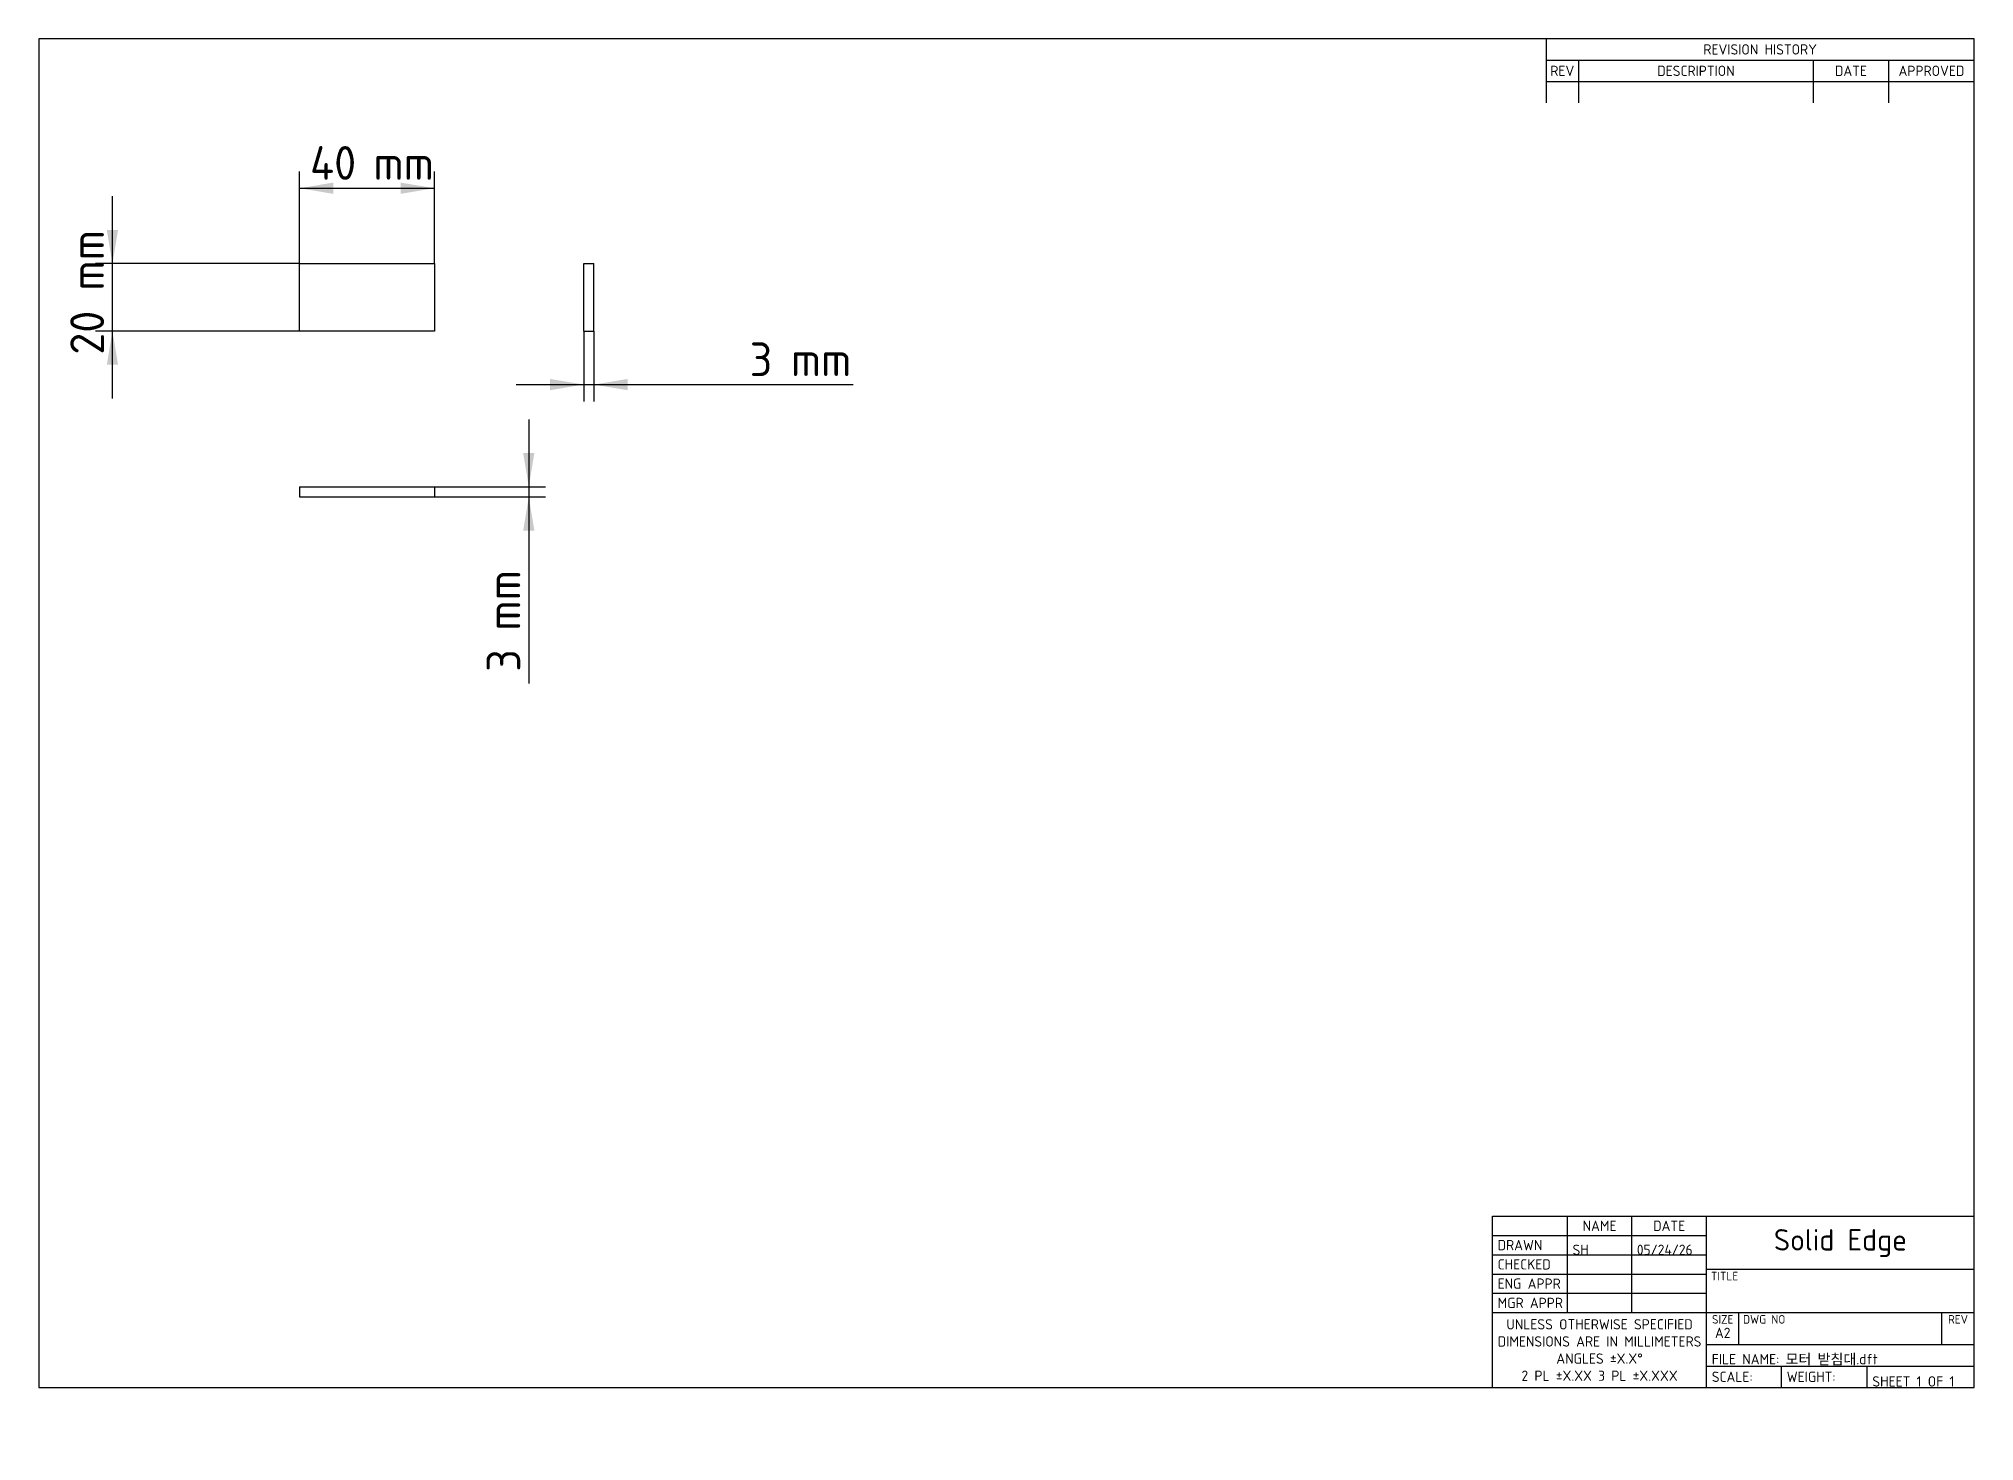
# Model space of a CAD drawing. Header units: millimetres. Extents: x 10 to 584, y -6 to 410.
import ezdxf
from ezdxf.entities.mleader import LeaderData, LeaderLine
from ezdxf.enums import TextEntityAlignment as Align
from ezdxf.math import Vec2, Vec3

# ---------------------------------------------------------------- set-up
doc = ezdxf.new("R2010")
doc.units = ezdxf.units.MM
doc.layers.add('기본값', color=7, linetype='Continuous')
doc.layers.add('모터_받침대', color=7, linetype='Continuous')
doc.styles.add('SEACAD_Solid_Edge_ISO', font='seiso.ttf')
doc.dimstyles.new('ISO_(mm)', dxfattribs={"dimtxt": 10, "dimasz": 10, "dimexe": 5, "dimexo": 0, "dimgap": 2.5, "dimtad": 1, "dimtxsty": 'SEACAD_Solid_Edge_ISO', "dimblk1": '_SE_FILLED', "dimblk2": '_SE_FILLED', "dimsah": 1, "dimcen": 5, "dimadec": 0, "dimazin": 0, "dimtfac": 0.5, "dimtmove": 0, "dimatfit": 3, "dimfxl": 1, "dimarcsym": 0})

# ---------------------------------------------------------------- blocks, each defined once
blk = doc.blocks.new('SE')
at = {"layer": '모터_받침대', "color": 7, "linetype": 'Continuous'}
for p, q in [((87.35, 323.31), (87.35, 343.31)), ((87.35, 343.31), (127.35, 343.31)), ((127.35, 343.31), (127.35, 323.31)), ((127.35, 323.31), (87.35, 323.31))]:
    blk.add_line(p, q, dxfattribs=at)
blk = doc.blocks.new('SE1')
at = {"layer": '모터_받침대', "color": 7, "linetype": 'Continuous'}
for p, q in [((87.35, 277.12), (127.35, 277.12)), ((87.35, 277.12), (87.35, 274.12)), ((127.35, 277.12), (127.35, 274.12)), ((87.35, 274.12), (127.35, 274.12))]:
    blk.add_line(p, q, dxfattribs=at)
blk = doc.blocks.new('SE2')
at = {"layer": '모터_받침대', "color": 7, "linetype": 'Continuous'}
for p, q in [((171.62, 323.31), (171.62, 343.31)), ((171.62, 343.31), (174.62, 343.31)), ((174.62, 323.31), (174.62, 343.31)), ((171.62, 323.31), (174.62, 323.31))]:
    blk.add_line(p, q, dxfattribs=at)
blk = doc.blocks.new('DMBLK214')
at = {"layer": '기본값', "linetype": 'Continuous'}
for points in [[(97.35, 367.33), (87.35, 365.66), (97.35, 363.99)], [(117.35, 367.33), (117.35, 363.99), (127.35, 365.66)]]:
    blk.add_hatch(color=7, dxfattribs=at).paths.add_polyline_path(points)
at = {"layer": '기본값', "color": 7, "linetype": 'Continuous'}
for p, q in [((87.35, 343.31), (87.35, 370.66)), ((127.35, 343.31), (127.35, 370.66)), ((87.35, 365.66), (127.35, 365.66))]:
    blk.add_line(p, q, dxfattribs=at)
at = {"layer": '기본값', "color": 7, "linetype": 'Continuous', "style": 'SEACAD_Solid_Edge_ISO'}
for s, p in [('40', (90.44, 378.16)), ('mm', (109.26, 378.16))]:
    blk.add_text(s, height=10, dxfattribs=at).set_placement(p, align=Align.TOP_LEFT)
blk = doc.blocks.new('_SE_FILLED')
at = {"color": 0}
blk.add_line((0, 0), (-1, 0), dxfattribs=at)
blk.add_solid([(0, 0), (-1, -0.1665), (-1, 0.1665), (0, 0)], dxfattribs=at)
blk = doc.blocks.new('DMBLK215')
at = {"layer": '기본값', "linetype": 'Continuous'}
for points in [[(30.2, 353.31), (31.87, 343.31), (33.53, 353.31)], [(30.2, 313.31), (33.53, 313.31), (31.87, 323.31)]]:
    blk.add_hatch(color=7, dxfattribs=at).paths.add_polyline_path(points)
at = {"layer": '기본값', "color": 7, "linetype": 'Continuous'}
for p, q in [((31.87, 303.31), (31.87, 363.31)), ((87.35, 343.31), (26.87, 343.31)), ((87.35, 323.31), (26.87, 323.31))]:
    blk.add_line(p, q, dxfattribs=at)
at = {"layer": '기본값', "color": 7, "linetype": 'Continuous', "style": 'SEACAD_Solid_Edge_ISO'}
for s, p in [('mm', (19.37, 335.33)), ('20', (19.37, 316.29))]:
    blk.add_text(s, height=10, rotation=90, dxfattribs=at).set_placement(p, align=Align.TOP_LEFT)
blk = doc.blocks.new('DMBLK216')
at = {"layer": '기본값', "linetype": 'Continuous'}
for points in [[(157, 287.12), (153.67, 287.12), (155.33, 277.12)], [(157, 264.12), (155.33, 274.12), (153.67, 264.12)]]:
    blk.add_hatch(color=7, dxfattribs=at).paths.add_polyline_path(points)
at = {"layer": '기본값', "color": 7, "linetype": 'Continuous'}
for p, q in [((155.33, 297.12), (155.33, 218.75)), ((127.35, 277.12), (160.33, 277.12)), ((127.35, 274.12), (160.33, 274.12))]:
    blk.add_line(p, q, dxfattribs=at)
at = {"layer": '기본값', "color": 7, "linetype": 'Continuous', "style": 'SEACAD_Solid_Edge_ISO'}
for s, p in [('mm', (142.83, 234.48)), ('3', (142.83, 222.25))]:
    blk.add_text(s, height=10, rotation=90, dxfattribs=at).set_placement(p, align=Align.TOP_LEFT)
blk = doc.blocks.new('DMBLK217')
at = {"layer": '기본값', "linetype": 'Continuous'}
for points in [[(161.62, 305.76), (171.62, 307.43), (161.62, 309.1)], [(184.62, 305.76), (184.62, 309.1), (174.62, 307.43)]]:
    blk.add_hatch(color=7, dxfattribs=at).paths.add_polyline_path(points)
at = {"layer": '기본값', "color": 7, "linetype": 'Continuous'}
for p, q in [((171.62, 323.31), (171.62, 302.43)), ((174.62, 323.31), (174.62, 302.43)), ((151.62, 307.43), (251.56, 307.43))]:
    blk.add_line(p, q, dxfattribs=at)
at = {"layer": '기본값', "color": 7, "linetype": 'Continuous', "style": 'SEACAD_Solid_Edge_ISO'}
for s, p in [('3', (220.84, 319.93)), ('mm', (233.06, 319.93))]:
    blk.add_text(s, height=10, dxfattribs=at).set_placement(p, align=Align.TOP_LEFT)
blk = doc.blocks.new('_Dot')
at = {"color": 0, "linetype": 'ByBlock', "lineweight": -2}
blk.add_line((-0.5, 0), (-1, 0), dxfattribs=at)
at = {"color": 0, "linetype": 'ByBlock', "const_width": 0.5}
blk.add_lwpolyline([(-0.25, 0, 1), (0.25, 0, 1)], format="xyb", close=True, dxfattribs=at)

msp = doc.modelspace()

# ---------------------------------------------------------------- linework, layer by layer
at = {"layer": '기본값', "color": 7, "linetype": 'Continuous'}
for p, q in [((584, 410), (10, 410)), ((10, 410), (10, 10)), ((457, 410), (457, 390.95)), ((584, 10), (584, 410)), ((457, 403.65), (584, 403.65)), ((466.652, 403.65), (466.652, 390.95)), ((536.248, 403.65), (536.248, 390.95)), ((558.6, 403.65), (558.6, 390.95)), ((457, 397.3), (584, 397.3)), ((441.125, 10), (441.125, 60.8)), ((441.125, 60.8), (584, 60.8)), ((463.35, 32.225), (463.35, 60.8)), ((482.4, 32.225), (482.4, 60.8)), ((504.625, 10), (504.625, 60.8)), ((441.125, 55.085), (504.625, 55.085)), ((441.125, 49.37), (504.625, 49.37)), ((441.125, 43.655), (504.625, 43.655)), ((504.625, 45.052), (584, 45.052)), ((441.125, 37.94), (504.625, 37.94)), ((441.125, 32.225), (584, 32.225)), ((514.15, 22.7), (514.15, 32.098)), ((574.348, 22.7), (574.348, 32.098)), ((504.625, 22.7), (584, 22.7)), ((504.625, 16.35), (584, 16.35)), ((526.85, 10), (526.85, 16.35)), ((552.25, 10), (552.25, 16.35)), ((10, 10), (584, 10))]:
    msp.add_line(p, q, dxfattribs=at)

# ---------------------------------------------------------------- block references
at = {"layer": '기본값'}
for name in ['SE', 'SE2', 'SE1']:
    msp.add_blockref(name, (0, 0), dxfattribs=at)

# ---------------------------------------------------------------- texts
for s, insert, char_height, width, attachment_point in [('{\\fSolid Edge ISO|b0||i0||c0|p34;\\C7;\\H3.048;\\W1.;REVISION HISTORY}', (520.5, 406.825), 3.048, 127, 5), ('{\\fSolid Edge ISO|b0||i0||c0|p34;\\C7;\\H3.048;\\W1.;REV}', (461.826, 400.475), 3.048, 9.652, 5), ('{\\fSolid Edge ISO|b0||i0||c0|p34;\\C7;\\H3.048;\\W1.;DESCRIPTION}', (501.45, 400.475), 3.048, 69.596, 5), ('{\\fSolid Edge ISO|b0||i0||c0|p34;\\C7;\\H3.048;\\W1.;DATE}', (547.424, 400.475), 3.048, 22.352, 5), ('{\\fSolid Edge ISO|b0||i0||c0|p34;\\C7;\\H3.048;\\W1.;APPROVED}', (571.3, 400.475), 3.048, 25.4, 5), ('{\\fSolid Edge ISO|b0||i0||c0|p34;\\C7;\\H3.048;\\W1.;NAME}', (472.875, 57.943), 3.048, 19.05, 5), ('{\\fSolid Edge ISO|b0||i0||c0|p34;\\C7;\\H3.048;\\W1.;DATE}', (493.512, 57.943), 3.048, 22.225, 5), ('{\\fSolid Edge ISO|b0||i0||c0|p34;\\C7;\\H3.048;\\W1.;DRAWN}', (442.649, 52.227), 3.048, 20.701, 4), ('{\\fSolid Edge ISO|b1||i0||c0|p34;\\C7;\\H6.35;\\W1.;Solid Edge}', (544.312, 52.831), 6.35, 79.375, 5), ('{\\fSolid Edge ISO|b0||i0||c0|p34;\\C7;\\H3.048;\\W1.;CHECKED}', (442.649, 46.513), 3.048, 20.701, 4), ('{\\fSolid Edge ISO|b0||i0||c0|p34;\\C7;\\H3.048;\\W1.;ENG APPR}', (442.649, 40.797), 3.048, 20.701, 4), ('{\\fSolid Edge ISO|b0||i0||c0|p34;\\C7;\\H2.54;\\W1.;TITLE}', (505.895, 44.302), 2.54, 78.105, 1), ('{\\fSolid Edge ISO|b0||i0||c0|p34;\\C7;\\H3.048;\\W1.;MGR APPR}', (442.649, 35.083), 3.048, 20.701, 4), ('{\\fSolid Edge ISO|b0||i0||c0|p34;\\C7;\\H3.048;\\W1.;UNLESS OTHERWISE SPECIFIED\\P}{\\fSolid Edge ISO|b0||i0||c0|p34;\\C7;\\H3.048;\\W1.;DIMENSIONS ARE IN MILLIMETERS\\P}{\\fSolid Edge ISO|b0||i0||c0|p34;\\C7;\\H3.048;\\W1.;ANGLES ±X.X°\\P}{\\fSolid Edge ISO|b0||i0||c0|p34;\\C7;\\H3.048;\\W1.;2 PL ±X.XX 3 PL ±X.XXX}', (472.875, 21.113), 3.048, 63.5, 5), ('{\\fSolid Edge ISO|b0||i0||c0|p34;\\C7;\\H2.54;\\W1.;SIZE}', (509.387, 31.475), 2.54, 9.525, 2), ('{\\fSolid Edge ISO|b0||i0||c0|p34;\\C7;\\H2.54;\\W1.;DWG NO}', (515.42, 31.475), 2.54, 58.928, 1), ('{\\fSolid Edge ISO|b0||i0||c0|p34;\\C7;\\H2.54;\\W1.;REV}', (579.174, 31.475), 2.54, 9.652, 2), ('{\\fSolid Edge ISO|b1||i0||c0|p34;\\C7;\\H3.048;\\W1.;A2}', (509.387, 26.192), 3.048, 9.525, 5), ('{\\fSolid Edge ISO|b0||i0||c0|p34;\\C7;\\H3.048;\\W1.;SCALE:}', (506.149, 13.175), 3.048, 20.701, 4), ('{\\fSolid Edge ISO|b0||i0||c0|p34;\\C7;\\H3.048;\\W1.;WEIGHT:}', (528.374, 13.175), 3.048, 23.876, 4)]:
    msp.add_mtext(s, dxfattribs=dict(at, insert=insert, char_height=char_height, width=width, attachment_point=attachment_point))

# ---------------------------------------------------------------- dimensions: what is measured, and where the dimension line sits
at = {"layer": '기본값', "color": 7, "linetype": 'Continuous'}
for base, p1, p2, angle, picture, middle in [((87.348, 365.66), (87.348, 343.311), (127.348, 343.311), 0, 'DMBLK214', (107.348, 365.66)), ((31.866, 323.311), (87.348, 323.311), (87.348, 343.311), 90, 'DMBLK215', (31.866, 333.311)), ((171.625, 307.431), (171.625, 323.311), (174.625, 323.311), 0, 'DMBLK217', (217.336, 307.431)), ((155.333, 277.121), (127.348, 277.121), (127.348, 274.121), 270, 'DMBLK216', (155.333, 252.977))]:
    dim = msp.add_linear_dim(base=base, p1=p1, p2=p2, angle=angle, text='\\A1;<> mm', dimstyle='ISO_(mm)', dxfattribs=at)
    dim.commit()
    dim.dimension.update_dxf_attribs({"geometry": picture, "text_midpoint": middle, "dimtype": 161})

# ---------------------------------------------------------------- leaders
ml = msp.add_multileader_mtext('Standard', dxfattribs=at)
ml.set_content('{\\pxsm0.9;\\fSolid Edge ISO|b0||i0||c0|p34;\\W1.;SH\\P}', color=256)
ml.set_leader_properties()
ml.set_arrow_properties(name='DOT')
ml.build(insert=Vec2(0, 0))
ml.multileader.update_dxf_attribs({"leader_type": 0, "dogleg_length": 0, "arrow_head_size": 3.048})
ctx = ml.context
ctx.base_point, ctx.char_height, ctx.arrow_head_size = Vec3(0, 0), 3.048, 3.048
ctx.mtext.insert = Vec3(464.874, 52.345)
ml = msp.add_multileader_mtext('Standard', dxfattribs=at)
ml.set_content('{\\pxsm0.9;\\fSolid Edge ISO|b0||i0||c0|p34;\\W1.;05/24/26\\P}', color=256)
ml.set_leader_properties()
ml.set_arrow_properties(name='DOT')
ml.build(insert=Vec2(0, 0))
ml.multileader.update_dxf_attribs({"leader_type": 0, "dogleg_length": 0, "arrow_head_size": 3.048})
ctx = ml.context
ctx.base_point, ctx.char_height, ctx.arrow_head_size = Vec3(0, 0), 3.048, 3.048
ctx.mtext.insert = Vec3(483.924, 52.367)
ml = msp.add_multileader_mtext('Standard', dxfattribs=at)
ml.set_content('{\\pxsm0.9;\\fSolid Edge ISO|b0||i0||c0|p34;\\W1.;FILE NAME: 모터 받침대.dft\\P}', color=256)
ml.set_leader_properties()
ml.set_arrow_properties(name='DOT')
ml.build(insert=Vec2(0, 0))
ml.multileader.update_dxf_attribs({"leader_type": 0, "dogleg_length": 0, "arrow_head_size": 3.048})
ctx = ml.context
ctx.base_point, ctx.char_height, ctx.arrow_head_size = Vec3(0, 0), 3.048, 3.048
ctx.mtext.insert = Vec3(506.149, 19.931)
ml = msp.add_multileader_mtext('Standard', dxfattribs=at)
ml.set_content('{\\pxsm0.9;\\fSolid Edge ISO|b0||i0||c0|p34;\\W1.;SHEET 1 OF 1\\P}', color=256)
ml.set_leader_properties()
ml.set_arrow_properties(name='DOT')
ml.build(insert=Vec2(0, 0))
ml.multileader.update_dxf_attribs({"leader_type": 0, "dogleg_length": 0, "arrow_head_size": 3.048})
ctx = ml.context
ctx.base_point, ctx.char_height, ctx.arrow_head_size = Vec3(0, 0), 3.048, 3.048
ctx.mtext.insert = Vec3(553.774, 13.315)

doc.saveas('drawing.dxf')
